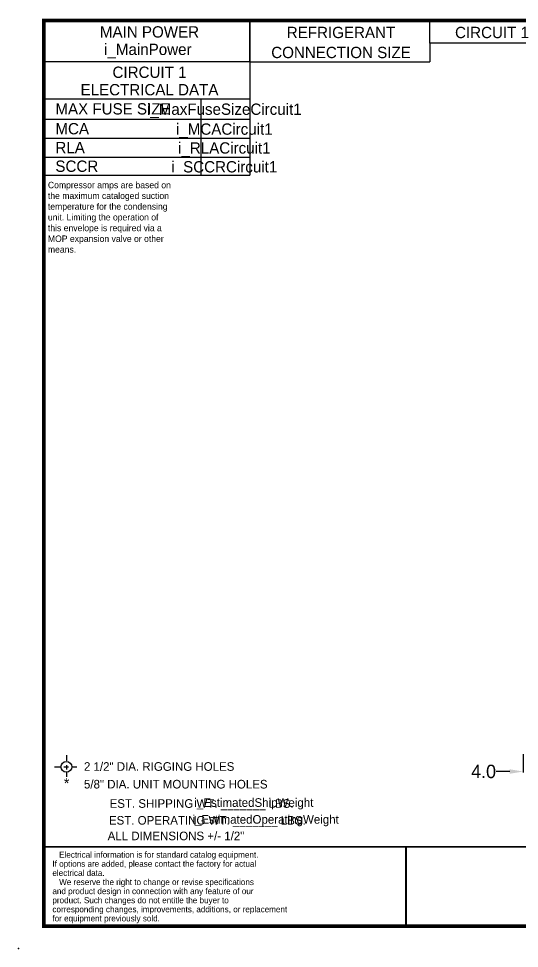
# Model space of a CAD drawing. Header units: inches. Extents: x 1284 to 1617, y -260 to -49.
# Drawn here: x 1283.8 to 1395.8, y -259.8 to -51.9 of the extents above; entities that cross this region are included whole.
import ezdxf
from ezdxf.enums import TextEntityAlignment as Align

# ---------------------------------------------------------------- set-up
doc = ezdxf.new("R2010")
doc.units = ezdxf.units.IN
doc.header["$MEASUREMENT"] = 0
doc.header["$PDSIZE"] = -1
doc.layers.add('C1E', color=7, linetype='Continuous')
doc.layers.add('C1RC', color=7, linetype='Continuous')
doc.dimstyles.get("Standard").update_dxf_attribs({"dimtxt": 3, "dimasz": 3, "dimexe": 0.18, "dimexo": 0.0625, "dimgap": 0.09, "dimtad": 0, "dimtih": 1, "dimtoh": 1, "dimdec": 1, "dimzin": 0, "dimdsep": 46, "dimtxsty": 'Standard', "dimcen": 0.09, "dimadec": 0, "dimazin": 0, "dimtfac": 1, "dimtdec": 1, "dimtofl": 0, "dimtmove": 0, "dimatfit": 3, "dimfxl": 1, "dimtolj": 1, "dimtzin": 0, "dimarcsym": 0})

# ---------------------------------------------------------------- blocks, each defined once
blk = doc.blocks.new('*D4')
at = {"color": 0, "lineweight": -2}
for p, q in [((1396.67, -216.37), (1396.67, -220.44)), ((1400.67, -217.47), (1400.67, -220.44)), ((1393.67, -220.26), (1390.67, -220.26)), ((1403.67, -220.26), (1406.67, -220.26))]:
    blk.add_line(p, q, dxfattribs=at)
at = {"color": 0}
for points in [[(1393.67, -219.76), (1393.67, -220.76), (1396.67, -220.26)], [(1403.67, -219.76), (1403.67, -220.76), (1400.67, -220.26)]]:
    blk.add_solid(points, dxfattribs=at)
at = {"color": 0, "insert": (1387.83, -220.26), "char_height": 3, "attachment_point": 5}
blk.add_mtext('\\A1;4.0', dxfattribs=at)

msp = doc.modelspace()

# ---------------------------------------------------------------- linework, layer by layer
at = {"color": 0, "lineweight": 25}
for p, q in [((1294.5, -216.63), (1294.5, -217.9)), ((1291.85, -219.21), (1293.15, -219.21)), ((1293.89, -219.21), (1294.99, -219.21)), ((1294.5, -218.8), (1294.5, -219.77)), ((1295.73, -219.21), (1296.84, -219.21)), ((1294.5, -220.46), (1294.5, -221.46)), ((1370.47, -254.81), (1370.47, -237.09))]:
    msp.add_line(p, q, dxfattribs=at)
for points, const_width in [([(1289.47, -254.81), (1613.47, -254.81), (1613.47, -52.31), (1289.47, -52.31), (1289.47, -254.81)], 0.81), ([(1370.95, -237.09), (1289.47, -237.09)], 0.405), ([(1613.47, -237.09), (1370.47, -237.09), (1370.47, -254.81)], 0.405)]:
    msp.add_lwpolyline(points, dxfattribs=dict(at, const_width=const_width))
msp.add_circle((1294.5, -219.21), 1.21, dxfattribs=at)
msp.add_point((1283.8, -259.81), dxfattribs=at)
at = {"layer": 'C1E', "color": 0, "lineweight": 25}
for p, q in [((1335.51, -52.31), (1335.51, -86.95)), ((1335.51, -61.58), (1289.47, -61.58)), ((1335.51, -69.93), (1289.72, -69.93)), ((1324.61, -69.93), (1324.61, -86.95)), ((1289.71, -74.36), (1335.51, -74.36)), ((1289.6, -78.68), (1335.51, -78.68)), ((1289.39, -82.89), (1335.51, -82.89)), ((1289.4, -86.95), (1335.51, -86.95))]:
    msp.add_line(p, q, dxfattribs=at)
at = {"layer": 'C1RC', "color": 0, "lineweight": 25}
for p, q in [((1335.51, -61.58), (1335.51, -52.31)), ((1375.8, -57.38), (1375.8, -52.31)), ((1454.61, -57.38), (1375.8, -57.38)), ((1375.8, -57.38), (1375.8, -61.6)), ((1335.58, -61.59), (1375.8, -61.6))]:
    msp.add_line(p, q, dxfattribs=at)

# ---------------------------------------------------------------- texts
at = {"color": 0, "lineweight": 25}
for s, height, p in [('2 1/2" DIA. RIGGING HOLES', 1.9237, (1298.43, -220.1)), ('5/8" DIA. UNIT MOUNTING HOLES', 1.9237, (1298.43, -224.05)), ('   Electrical information is for standard catalog equipment.', 1.3538, (1291.37, -239.53)), ('If options are added, please contact the factory for actual', 1.3538, (1291.37, -241.56)), ('electrical data.', 1.3538, (1291.37, -243.6)), ('   We reserve the right to change or revise specifications', 1.3538, (1291.37, -245.65)), ('and product design in connection with any feature of our', 1.3538, (1291.37, -247.68)), ('product. Such changes do not entitle the buyer to', 1.3538, (1291.37, -249.71)), ('corresponding changes, improvements, additions, or replacement ', 1.3538, (1291.37, -251.74)), ('for equipment previously sold.', 1.3538, (1291.37, -253.77))]:
    msp.add_text(s, height=height, dxfattribs=at).set_placement(p)
for s, height, p in [('*', 2.37, (1294.55, -224.08)), ('EST. SHIPPING WT. _______ LBS.', 1.9237, (1324.75, -228.37)), ('i_EstimatedShipWeight', 1.926, (1336.44, -228.16)), ('EST. OPERATING WT. _______ LBS.', 1.9237, (1326.03, -232.13)), ('i_EstimatedOperatingWeight', 1.9237, (1339.07, -231.92)), ('ALL DIMENSIONS +/- 1/2"', 1.9237, (1319.02, -235.62))]:
    msp.add_text(s, height=height, dxfattribs=at).set_placement(p, align=Align.CENTER)
at = {"color": 0, "insert": (1289.83, -88.4), "char_height": 1.44, "attachment_point": 1}
msp.add_mtext_dynamic_manual_height_columns(' Compressor amps are based on \\P the maximum cataloged suction \\P temperature for the condensing \\P unit. Limiting the operation of \\P this envelope is required via a \\P MOP expansion valve or other \\P means.', width=45.7799, gutter_width=144.43, heights=[29.63], dxfattribs=at)
at = {"layer": 'C1E', "color": 0, "lineweight": 25}
for s, height, p in [('MAIN POWER', 2.531, (1313.09, -56.15)), ('i_MainPower', 2.5312, (1312.72, -60.05)), ('CIRCUIT 1', 2.531, (1313.09, -65.17)), ('ELECTRICAL DATA', 2.5312, (1313.09, -69.07)), ('i_MaxFuseSizeCircuit1', 2.5312, (1329.83, -73.43)), ('i_MCACircuit1', 2.5312, (1329.83, -77.88)), ('i_RLACircuit1', 2.5312, (1329.83, -82.1)), ('i_SCCRCircuit1', 2.5312, (1329.83, -86.31))]:
    msp.add_text(s, height=height, dxfattribs=at).set_placement(p, align=Align.CENTER)
for s, height, p in [('MAX FUSE SIZE', 2.5312, (1292.04, -73.35)), ('MCA', 2.531, (1292.04, -77.79)), ('RLA', 2.531, (1292.04, -82.01)), ('SCCR', 2.531, (1292.04, -86.18))]:
    msp.add_text(s, height=height, dxfattribs=at).set_placement(p)
at = {"layer": 'C1RC', "color": 0, "lineweight": 25}
for s, height, p in [('REFRIGERANT', 2.5312, (1355.94, -56.27)), ('CIRCUIT 1', 2.531, (1389.72, -56.28)), ('CONNECTION SIZE', 2.5312, (1355.94, -60.75))]:
    msp.add_text(s, height=height, dxfattribs=at).set_placement(p, align=Align.CENTER)

# ---------------------------------------------------------------- dimensions: what is measured, and where the dimension line sits
at = {"color": 0}
dim = msp.add_linear_dim(base=(1396.67, -220.26), p1=(1400.67, -217.41), p2=(1396.67, -216.31), angle=180, dimstyle='Standard', dxfattribs=at)
dim.commit()
dim.dimension.update_dxf_attribs({"geometry": '*D4', "text_midpoint": (1387.83, -220.26)})

doc.saveas('drawing.dxf')
